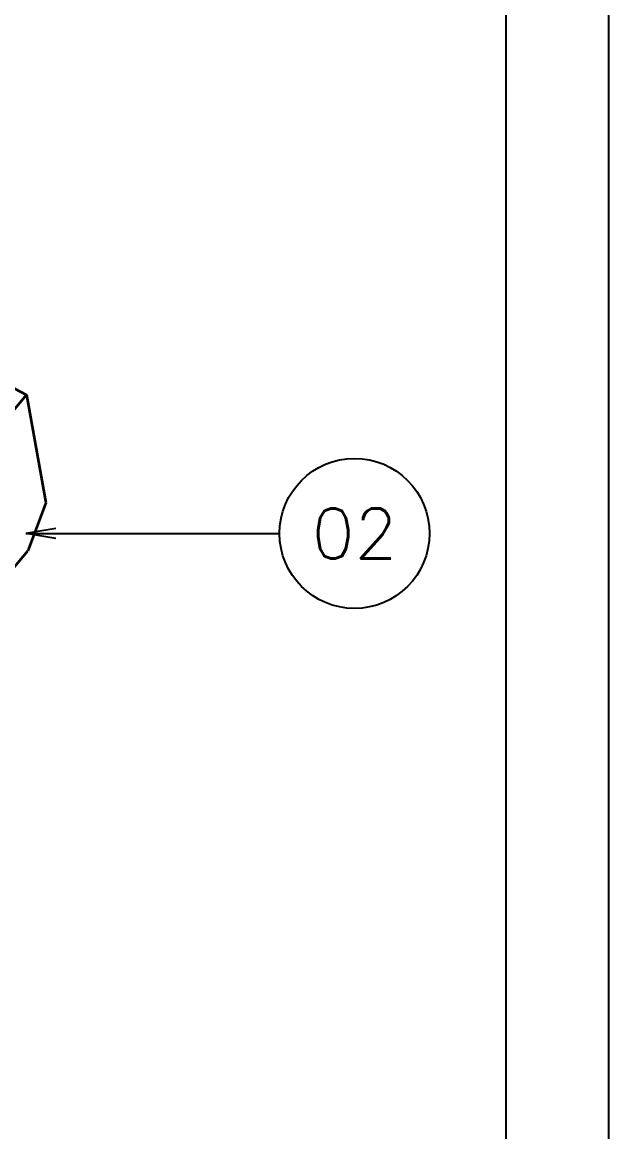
# Model space of a CAD drawing. Header units: millimetres. Extents: x 11035 to 42401, y -8968 to 2503.
# Drawn here: x 12479.8 to 12714.7, y 1585.8 to 2029.6 of the extents above; entities that cross this region are included whole.
import ezdxf
from ezdxf.enums import TextEntityAlignment as Align

# ---------------------------------------------------------------- set-up
doc = ezdxf.new("R2010")
doc.units = ezdxf.units.MM
doc.layers.add('title_frame', color=7, linetype='Continuous')
doc.layers.add('word_dim', color=253, linetype='Continuous')
doc.styles.get("Standard").update_dxf_attribs({"font": 'romans.shx', "bigfont": 'bigfont.shx'})
doc.dimstyles.new('RS1-4', dxfattribs={"dimscale": 4, "dimtxt": 3.5, "dimasz": 3, "dimexe": 1, "dimexo": 0, "dimgap": 1, "dimtad": 3, "dimdsep": 46, "dimtxsty": 'Standard', "dimblk1": 'OPEN', "dimblk2": 'OPEN', "dimsah": 1, "dimcen": 0, "dimclrd": 256, "dimclre": 256, "dimclrt": 3, "dimadec": 0, "dimazin": 0, "dimtfac": 1, "dimtmove": 0, "dimatfit": 3, "dimldrblk": 'OPEN', "dimfxl": 0, "dimtolj": 1, "dimtzin": 0, "dimarcsym": 0})

# ---------------------------------------------------------------- blocks, each defined once
blk = doc.blocks.new('A$C5CD62552')
at = {"color": 7, "lineweight": 35, "ltscale": 0.364994}
blk.add_line((169.35, -117.14), (182.29, -123.89), dxfattribs=at)
at = {"color": 7, "lineweight": 35, "ltscale": 0.36143}
blk.add_line((173.04, -134.99), (182.29, -123.89), dxfattribs=at)
at = {"color": 7, "lineweight": 35}
for p, q in [((182.29, -123.89), (189.93, -167.05)), ((189.93, -167.05), (182.8, -186.21)), ((101.82, -283.39), (182.8, -186.21))]:
    blk.add_line(p, q, dxfattribs=at)
blk = doc.blocks.new('aa1')
for p, q in [((0, 0), (-1, 0)), ((-0.4, 0.067), (0, 0)), ((-0.4, -0.067), (0, 0))]:
    blk.add_line(p, q)
blk = doc.blocks.new('aa2')
blk.add_circle((0, 0), 1)
blk = doc.blocks.new('*D160')
at = {"layer": 'DEFPOINTS', "color": 0, "linetype": 'Continuous', "ltscale": 2}
for p in [(12481.29, 1825.1), (12612.85, 1825.1), (12612.85, 1825.1)]:
    blk.add_point(p, dxfattribs=at)
at = {"layer": 'word_dim', "linetype": 'Continuous', "lineweight": -2, "ltscale": 2}
blk.add_line((12511.29, 1825.1), (12582.85, 1825.1), dxfattribs=at)
at = {"layer": 'word_dim', "linetype": 'Continuous', "lineweight": -2, "ltscale": 2, "xscale": 30, "yscale": 30, "zscale": 30}
blk.add_blockref('aa2', (12612.85, 1825.1), dxfattribs=at)
at = {"layer": 'word_dim', "linetype": 'Continuous', "lineweight": -2, "ltscale": 2, "xscale": 30, "yscale": 30, "zscale": 30, "rotation": 180}
blk.add_blockref('aa1', (12481.29, 1825.1), dxfattribs=at)
at = {"layer": 'word_dim', "color": 3, "linetype": 'Continuous', "ltscale": 2, "insert": (12547.07, 1825.1), "char_height": 0.000004, "attachment_point": 5}
blk.add_mtext('\\A1;131.56', dxfattribs=at)
blk = doc.blocks.new('_Open')
at = {"color": 0, "lineweight": -2}
for p, q in [((-1, 0.167), (0, 0)), ((-1, -0.167), (0, 0)), ((0, 0), (-1, 0))]:
    blk.add_line(p, q, dxfattribs=at)

msp = doc.modelspace()

# ---------------------------------------------------------------- linework, layer by layer
at = {"layer": 'title_frame', "color": 4}
msp.add_lwpolyline([(12714.657, 2503.078), (11034.657, 2503.078), (11034.657, 1315.078), (12714.657, 1315.078)], close=True, dxfattribs=at)
at = {"layer": 'title_frame'}
msp.add_lwpolyline([(11075.957, 2465.228), (12673.357, 2465.228), (12673.357, 1352.928), (11075.957, 1352.928)], close=True, dxfattribs=at)

# ---------------------------------------------------------------- block references
at = {"layer": 'word_dim', "color": 3, "linetype": 'Continuous', "ltscale": 2}
msp.add_blockref('A$C5CD62552', (12299.276, 2004.404), dxfattribs=at)

# ---------------------------------------------------------------- texts
msp.add_text('02', height=20, dxfattribs=at).set_placement((12612.849, 1825.096), align=Align.MIDDLE_CENTER)

# ---------------------------------------------------------------- dimensions: what is measured, and where the dimension line sits
dim = msp.add_aligned_dim(p1=(12481.288, 1825.096), p2=(12612.849, 1825.096), distance=0, dimstyle='RS1-4', override={"dimtxt": 1e-06, "dimasz": 7.5, "dimgap": 0, "dimblk1": 'aa1', "dimblk2": 'aa2', "dimse1": 1, "dimse2": 1}, dxfattribs=at)
dim.commit()
dim.dimension.update_dxf_attribs({"geometry": '*D160', "text_midpoint": (12547.069, 1825.096)})

doc.saveas('drawing.dxf')
